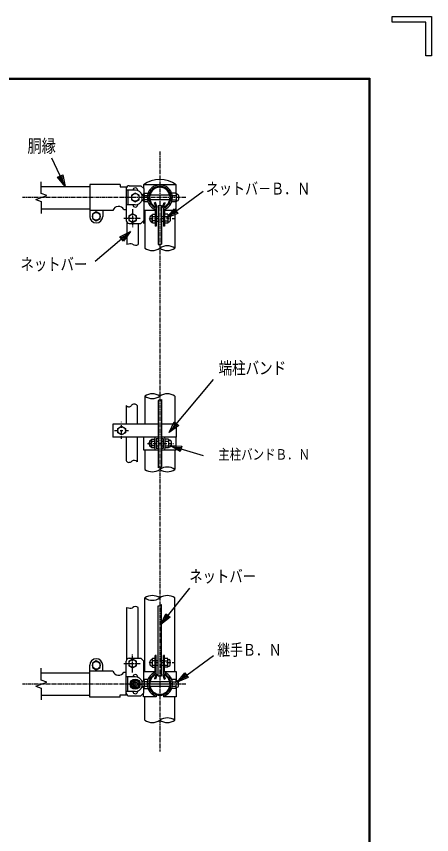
# Model space of a CAD drawing. Units: millimetres, scale not verified. Extents: x -4425 to 4425, y -3150 to 3150.
# Drawn here: x 2912 to 4425, y 169 to 3150 of the extents above; entities that cross this region are included whole.
import ezdxf
from ezdxf.enums import TextEntityAlignment as Align

# ---------------------------------------------------------------- set-up
doc = ezdxf.new("R2010")
doc.units = ezdxf.units.MM
doc.header["$LTSCALE"] = 20
for name, pattern in [('USER1', [1.01, 0.5, -0.25, 0.01, -0.25]), ('USER2', [1.125, 0.75, -0.125, 0.125, -0.125]), ('USER4', [2, 1.25, -0.25, 0.25, -0.25]), ('USER5', [0.375, 0.25, -0.125])]:
    doc.linetypes.add(name, pattern=pattern)
for name, color, linetype, lineweight in [('0-1_1', 7, 'Continuous', 25), ('0-2_0', 7, 'Continuous', 25), ('0-3_CENTLN-L', 2, 'USER2', 25), ('0-7_WAKU', 7, 'Continuous', 25)]:
    doc.layers.add(name, color=color, linetype=linetype, lineweight=lineweight)
doc.styles.add('ＭＳ ゴシック', font='')
doc.styles.get('ＭＳ ゴシック').set_extended_font_data('MS Gothic')

# ---------------------------------------------------------------- blocks, each defined once
blk = doc.blocks.new('C3')
at = {"layer": '0-1_1', "color": 4}
blk.add_line((157722.2, 110823.7), (154673.5, 109612.2), dxfattribs=at)
blk.add_lwpolyline([(156864, 110708.7), (157722.2, 110823.7), (157019.1, 110318.3)], close=True, dxfattribs=at)
blk.add_lwpolyline([(156902.8, 110611.1), (157331.9, 110668.6), (156980.3, 110415.9)], dxfattribs=at)
blk = doc.blocks.new('C1')
at = {"layer": '0-1_1', "color": 4}
blk.add_line((145241, 99399), (147344.1, 102056.1), dxfattribs=at)
blk.add_lwpolyline([(145927, 99927.3), (145241, 99399), (145597.6, 100188)], close=True, dxfattribs=at)
blk.add_lwpolyline([(145844.6, 99992.5), (145501.6, 99728.3), (145680, 100122.8)], dxfattribs=at)
blk = doc.blocks.new('C0')
at = {"layer": '0-1_1', "color": 4}
blk.add_line((137933.8, 113176.5), (136967.4, 115229), dxfattribs=at)
blk.add_lwpolyline([(137766, 114026), (137933.8, 113176.5), (137386, 113847)], close=True, dxfattribs=at)
blk.add_lwpolyline([(137671, 113981.2), (137754.9, 113556.5), (137481, 113891.8)], dxfattribs=at)
blk = doc.blocks.new('C2')
at = {"layer": '0-1_1', "color": 4}
blk.add_line((157676.5, 103912.6), (155929.2, 105743.2), dxfattribs=at)
blk.add_lwpolyline([(157248.4, 104665.2), (157676.5, 103912.6), (156944.6, 104375.3)], close=True, dxfattribs=at)
blk.add_lwpolyline([(157172.5, 104592.7), (157386.5, 104216.4), (157020.6, 104447.8)], dxfattribs=at)
blk = doc.blocks.new('C4')
at = {"layer": '0-1_1', "color": 4}
blk.add_line((114914.8, 103992.9), (118152.7, 107849.7), dxfattribs=at)
blk.add_lwpolyline([(115615.7, 104501.3), (114914.8, 103992.9), (115294.1, 104771.3)], close=True, dxfattribs=at)
blk.add_lwpolyline([(115535.3, 104568.8), (115184.8, 104314.6), (115374.5, 104703.8)], dxfattribs=at)
blk = doc.blocks.new('C15')
at = {"layer": '0-1_1', "color": 4}
blk.add_line((9928.44, 6638.88), (10068.65, 6816.03), dxfattribs=at)
blk.add_lwpolyline([(9974.17, 6674.11), (9928.44, 6638.88), (9952.22, 6691.48)], close=True, dxfattribs=at)
blk.add_lwpolyline([(9968.68, 6678.45), (9945.82, 6660.84), (9957.71, 6687.14)], dxfattribs=at)

msp = doc.modelspace()

# ---------------------------------------------------------------- linework, layer by layer
at = {"layer": '0-1_1', "color": 4}
for p, q in [((3002.84, 2504.66), (3002.84, 2547.52)), ((3022.98, 2497.34), (3002.84, 2504.66)), ((2982.7, 2482.68), (3022.98, 2497.34)), ((3002.84, 732.01), (3002.84, 774.87)), ((2982.7, 710.02), (3022.98, 724.68)), ((3022.98, 724.68), (3002.84, 732.01))]:
    msp.add_line(p, q, dxfattribs=at)
at = {"layer": '0-1_1'}
for p, q in [((3375.25, 2536.08), (3375.25, 2524.4)), ((3002.84, 2530.72), (3179.71, 2530.72)), ((3345.26, 2506.4), (3331.33, 2498.36)), ((3359.18, 2498.36), (3345.26, 2506.4)), ((3377.18, 2503.23), (3378.82, 2506.08)), ((3378.82, 2506.08), (3391.86, 2506.08)), ((3493.96, 2506.08), (3478.21, 2506.08)), ((3493.96, 2506.08), (3493.96, 2473.94)), ((3331.33, 2498.36), (3331.33, 2482.28)), ((3331.33, 2482.28), (3345.26, 2474.24)), ((3345.26, 2474.24), (3359.18, 2482.28)), ((3359.18, 2482.28), (3359.18, 2498.36)), ((3377.18, 2476.78), (3377.18, 2503.23)), ((3378.46, 2498.04), (3389.67, 2498.04)), ((3389.67, 2481.97), (3378.46, 2481.97)), ((3471.32, 2498.58), (3398.75, 2498.58)), ((3471.32, 2481.43), (3398.75, 2481.43)), ((3480.4, 2498.04), (3493.8, 2498.04)), ((3480.4, 2481.98), (3493.8, 2481.98)), ((3493.96, 2501.79), (3498.25, 2501.79)), ((3493.96, 2478.22), (3498.25, 2478.22)), ((3502.53, 2497.51), (3502.53, 2482.51)), ((3002.84, 2449.29), (3179.71, 2449.29)), ((3418.91, 2472.34), (3415.69, 2471.16)), ((3420.83, 2457.04), (3415.69, 2471.16)), ((3418.32, 2447.07), (3418.32, 2386.08)), ((3424.22, 2457.75), (3418.91, 2472.34)), ((3422.18, 2451.38), (3422.18, 2386.08)), ((3428.6, 2460.52), (3428.6, 2318.92)), ((3428.6, 2460.52), (3441.46, 2460.52)), ((3441.46, 2460.52), (3441.46, 2320.8)), ((3445.85, 2457.75), (3451.16, 2472.34)), ((3447.89, 2451.38), (3447.89, 2386.08)), ((3449.24, 2457.04), (3454.38, 2471.16)), ((3451.16, 2472.34), (3454.38, 2471.16)), ((3451.75, 2447.07), (3451.75, 2386.08)), ((3493.96, 2473.94), (3478.21, 2473.94)), ((3203.36, 2437.6), (3189.43, 2429.56)), ((3189.43, 2429.56), (3189.43, 2413.48)), ((3217.28, 2429.56), (3203.36, 2437.6)), ((3217.28, 2413.48), (3217.28, 2429.56)), ((3335.58, 2431.15), (3321.65, 2423.11)), ((3321.65, 2423.11), (3321.65, 2407.03)), ((3349.51, 2423.11), (3335.58, 2431.15)), ((3349.51, 2407.03), (3349.51, 2423.11)), ((3377.08, 2443.93), (3418.32, 2443.93)), ((3380.61, 2443.93), (3380.61, 2305.72)), ((3406.53, 2426.09), (3408.18, 2428.93)), ((3406.53, 2399.64), (3406.53, 2426.09)), ((3407.82, 2420.9), (3418.32, 2420.9)), ((3408.18, 2428.93), (3418.32, 2428.93)), ((3422.18, 2421.43), (3428.6, 2421.43)), ((3441.46, 2421.43), (3447.89, 2421.43)), ((3464.61, 2428.93), (3451.75, 2428.93)), ((3451.75, 2420.89), (3464.44, 2420.89)), ((3464.61, 2428.93), (3464.61, 2396.79)), ((3464.61, 2424.65), (3468.89, 2424.65)), ((3473.18, 2420.36), (3473.18, 2405.36)), ((3489.46, 2443.93), (3489.46, 2305.72)), ((3189.43, 2413.48), (3203.36, 2405.44)), ((3203.36, 2405.44), (3217.28, 2413.48)), ((3315.22, 2399.41), (3315.22, 2319.42)), ((3321.65, 2407.03), (3335.58, 2398.99)), ((3335.58, 2398.99), (3349.51, 2407.03)), ((3355.94, 2395.72), (3355.94, 2319.42)), ((3375.25, 2404.64), (3375.25, 2395.72)), ((3418.32, 2404.83), (3407.82, 2404.83)), ((3422.18, 2386.08), (3418.32, 2386.08)), ((3422.18, 2404.29), (3428.6, 2404.29)), ((3441.46, 2404.29), (3447.89, 2404.29)), ((3451.75, 2386.08), (3447.89, 2386.08)), ((3451.75, 2404.83), (3464.44, 2404.83)), ((3464.61, 2396.79), (3451.75, 2396.79)), ((3464.61, 2401.08), (3468.89, 2401.08)), ((3380.6, 1766.4), (3380.6, 1664.61)), ((3489.46, 1766.4), (3489.46, 1664.61)), ((3311.82, 1732.61), (3311.82, 1664.61)), ((3352.53, 1732.61), (3352.53, 1664.61)), ((3428.6, 1751.04), (3428.6, 1504.9)), ((3441.46, 1753.82), (3441.46, 1509.08)), ((3263.6, 1664.61), (3263.6, 1617.47)), ((3428.6, 1664.61), (3263.6, 1664.61)), ((3494.82, 1664.61), (3441.46, 1664.61)), ((3494.82, 1664.61), (3494.82, 1617.47)), ((3428.6, 1617.47), (3263.6, 1617.47)), ((3311.82, 1617.47), (3311.82, 1531.39)), ((3352.53, 1617.47), (3352.53, 1526.98)), ((3375.25, 1617.47), (3375.25, 1570.33)), ((3415.75, 1617.47), (3375.25, 1617.47)), ((3428.6, 1617.47), (3415.75, 1617.47)), ((3415.75, 1611.04), (3415.75, 1576.76)), ((3454.32, 1617.47), (3441.46, 1617.47)), ((3494.82, 1617.47), (3441.46, 1617.47)), ((3454.32, 1576.76), (3454.32, 1611.04)), ((3403.96, 1607.12), (3405.61, 1609.97)), ((3403.96, 1580.68), (3403.96, 1607.12)), ((3405.25, 1601.94), (3415.75, 1601.94)), ((3415.75, 1585.86), (3405.25, 1585.86)), ((3405.61, 1609.97), (3415.75, 1609.97)), ((3421.75, 1602.47), (3428.6, 1602.47)), ((3421.75, 1585.33), (3428.6, 1585.33)), ((3441.46, 1602.47), (3448.32, 1602.47)), ((3441.46, 1585.33), (3448.32, 1585.33)), ((3467.18, 1609.97), (3454.32, 1609.97)), ((3454.32, 1601.93), (3467.01, 1601.93)), ((3454.32, 1585.87), (3467.01, 1585.87)), ((3467.18, 1609.97), (3467.18, 1577.83)), ((3467.18, 1605.68), (3471.46, 1605.68)), ((3467.18, 1582.11), (3471.46, 1582.11)), ((3475.75, 1601.4), (3475.75, 1586.4)), ((3375.25, 1570.33), (3415.75, 1570.33)), ((3380.6, 1570.33), (3380.6, 1499.61)), ((3415.75, 1570.33), (3428.6, 1570.33)), ((3421.75, 1576.33), (3428.6, 1576.33)), ((3441.46, 1570.33), (3454.32, 1570.33)), ((3467.18, 1577.83), (3454.32, 1577.83)), ((3489.46, 1570.33), (3489.46, 1499.61)), ((3380.6, 763.42), (3380.6, 1031.28)), ((3489.46, 763.42), (3489.46, 1031.28)), ((3315.22, 807.95), (3315.22, 996.14)), ((3355.94, 811.64), (3355.94, 996.14)), ((3428.6, 746.84), (3428.6, 1002.93)), ((3441.46, 746.84), (3441.46, 1007.31)), ((3335.58, 808.37), (3321.65, 800.33)), ((3349.51, 800.33), (3335.58, 808.37)), ((3406.53, 807.72), (3406.53, 781.27)), ((3418.32, 760.29), (3418.32, 821.28)), ((3422.18, 821.28), (3418.32, 821.28)), ((3422.18, 755.98), (3422.18, 821.28)), ((3447.89, 755.98), (3447.89, 821.28)), ((3451.75, 821.28), (3447.89, 821.28)), ((3451.75, 760.29), (3451.75, 821.28)), ((3464.6, 810.57), (3451.75, 810.57)), ((3464.6, 778.42), (3464.6, 810.57)), ((3464.6, 806.28), (3468.89, 806.28)), ((3203.35, 801.92), (3189.43, 793.88)), ((3189.43, 793.88), (3189.43, 777.8)), ((3189.43, 777.8), (3203.35, 769.76)), ((3217.28, 793.88), (3203.35, 801.92)), ((3203.35, 769.76), (3217.28, 777.8)), ((3217.28, 777.8), (3217.28, 793.88)), ((3321.65, 800.33), (3321.65, 784.25)), ((3321.65, 784.25), (3335.58, 776.21)), ((3335.58, 776.21), (3349.51, 784.25)), ((3349.51, 784.25), (3349.51, 800.33)), ((3406.53, 781.27), (3408.18, 778.42)), ((3418.32, 802.53), (3407.82, 802.53)), ((3407.82, 786.46), (3418.32, 786.46)), ((3408.18, 778.42), (3418.32, 778.42)), ((3422.18, 803.07), (3428.6, 803.07)), ((3422.18, 785.92), (3428.6, 785.92)), ((3441.46, 803.07), (3447.89, 803.07)), ((3441.46, 785.92), (3447.89, 785.92)), ((3451.75, 802.53), (3464.44, 802.53)), ((3451.75, 786.47), (3464.44, 786.47)), ((3464.6, 778.42), (3451.75, 778.42)), ((3464.6, 782.71), (3468.89, 782.71)), ((3473.18, 787), (3473.18, 802)), ((3002.84, 758.07), (3179.71, 758.07)), ((3377.07, 763.42), (3418.32, 763.42)), ((3420.83, 750.32), (3415.69, 736.2)), ((3424.22, 749.61), (3418.91, 735.02)), ((3428.6, 746.84), (3441.46, 746.84)), ((3445.85, 749.61), (3451.16, 735.02)), ((3449.24, 750.32), (3454.38, 736.2)), ((3377.18, 730.58), (3377.18, 704.13)), ((3389.67, 725.39), (3378.46, 725.39)), ((3471.32, 725.92), (3398.75, 725.92)), ((3418.91, 735.02), (3415.69, 736.2)), ((3451.16, 735.02), (3454.38, 736.2)), ((3493.96, 733.42), (3478.21, 733.42)), ((3480.4, 725.38), (3493.8, 725.38)), ((3493.96, 701.28), (3493.96, 733.42)), ((3493.96, 729.14), (3498.25, 729.14)), ((3502.53, 709.85), (3502.53, 724.85)), ((3377.18, 704.13), (3378.82, 701.28)), ((3378.46, 709.32), (3389.67, 709.32)), ((3378.82, 701.28), (3391.86, 701.28)), ((3471.32, 708.78), (3398.75, 708.78)), ((3493.96, 701.28), (3478.21, 701.28)), ((3480.4, 709.32), (3493.8, 709.32)), ((3493.96, 705.57), (3498.25, 705.57)), ((3494.82, 705.57), (3494.82, 671.28)), ((3002.84, 676.64), (3179.71, 676.64)), ((3375.25, 671.28), (3375.25, 682.96)), ((3422.18, 671.28), (3375.25, 671.28)), ((3380.6, 585.57), (3380.6, 671.28)), ((3422.18, 678.72), (3422.18, 671.28)), ((3447.89, 678.72), (3447.89, 671.28)), ((3494.82, 671.28), (3447.89, 671.28)), ((3489.46, 585.57), (3489.46, 671.28))]:
    msp.add_line(p, q, dxfattribs=at)
at = {"layer": '0-1_1', "color": 2, "linetype": 'USER2'}
for p, q in [((3530.1, 2490.01), (2934.2, 2490.01)), ((3530.1, 717.35), (2934.2, 717.35))]:
    msp.add_line(p, q, dxfattribs=at)
at = {"layer": '0-1_1', "color": 4, "linetype": 'USER1'}
for p, q in [((3489.55, 2412.86), (3388.56, 2412.86)), ((3295.75, 1610.55), (3295.75, 1673.14)), ((3270.12, 1641.04), (3323.66, 1641.04)), ((3389.49, 1593.9), (3486.67, 1593.9)), ((3489.56, 794.5), (3388.56, 794.5)), ((3530.1, 717.35), (3342.19, 717.35))]:
    msp.add_line(p, q, dxfattribs=at)
at = {"layer": '0-1_1'}
for points in [[(3494.82, 2501.79), (3494.82, 2536.08), (3375.25, 2536.08), (3375.25, 2524.4)], [(3391.86, 2473.94), (3378.82, 2473.94), (3377.18, 2476.78)], [(3451.75, 2443.93), (3494.82, 2443.93), (3494.82, 2478.22)], [(3418.32, 2396.79), (3408.18, 2396.79), (3406.53, 2399.64)], [(3428.6, 1611.47), (3421.75, 1611.47), (3421.75, 1576.33)], [(3441.46, 1576.33), (3448.32, 1576.33), (3448.32, 1611.47), (3441.46, 1611.47)], [(3454.32, 1570.33), (3494.82, 1570.33), (3494.82, 1617.47), (3454.32, 1617.47)], [(3415.75, 1577.83), (3405.61, 1577.83), (3403.96, 1580.68)], [(3418.32, 810.57), (3408.18, 810.57), (3406.53, 807.72)], [(3451.75, 763.42), (3494.82, 763.42), (3494.82, 729.14)], [(3391.86, 733.42), (3378.82, 733.42), (3377.18, 730.58)]]:
    msp.add_lwpolyline(points, dxfattribs=at)
at = {"layer": '0-1_1', "color": 4}
for points in [[(2982.7, 2482.68), (3002.84, 2475.35), (3002.84, 2432.49)], [(2982.7, 710.02), (3002.84, 702.69), (3002.84, 659.84)]]:
    msp.add_lwpolyline(points, dxfattribs=at)
at = {"layer": '0-1_1'}
msp.add_lwpolyline([(3295.75, 1624.96), (3281.82, 1633), (3281.82, 1649.08), (3295.75, 1657.13), (3309.68, 1649.08), (3309.68, 1633)], close=True, dxfattribs=at)
for centre in [(3345.26, 2490.32), (3203.36, 2421.52), (3335.58, 2415.07), (3295.75, 1641.04), (3335.58, 792.29), (3203.35, 785.84)]:
    msp.add_circle(centre, 13.93, dxfattribs=at)
for centre, radius, start, end in [((3435.03, 2453.06), 102.31, 54.24183, 125.75825), ((3435.03, 2490.01), 46.07, 291.2717, 248.72839), ((3435.03, 2490.01), 40.71, 288.40869, 251.59216), ((3435.03, 2490.01), 37.29, 294.33505, 245.82556), ((3383.37, 2490.01), 14.76, 114.79445, 245.20555), ((3402.64, 2506.8), 25.71, 187.97958, 199.90953), ((3402.64, 2473.21), 25.71, 160.09047, 172.02042), ((3402.89, 2490.01), 25.71, 161.79012, 198.20988), ((3498.25, 2497.51), 4.29, 0, 90), ((3498.25, 2482.51), 4.29, 270, 0), ((3420.03, 2456.85), 4.29, 245.55103, 10.6546), ((3450.03, 2456.83), 4.29, 169.34531, 287.95502), ((3412.72, 2412.86), 14.76, 114.79445, 245.20555), ((3432, 2429.66), 25.71, 187.97958, 199.90953), ((3432.25, 2412.86), 25.71, 161.79012, 198.20988), ((3468.89, 2420.36), 4.29, 0, 90), ((3432, 2396.07), 25.71, 160.09047, 172.02042), ((3468.89, 2405.36), 4.29, 270, 0), ((3422.18, 1611.04), 6.43, 90, 179.99992), ((3447.89, 1611.04), 6.43, 0, 90), ((3410.15, 1593.9), 14.76, 114.79445, 245.20555), ((3429.43, 1610.69), 25.71, 187.97958, 199.90953), ((3429.43, 1577.11), 25.71, 160.09047, 172.02042), ((3429.68, 1593.9), 25.71, 161.79012, 198.20988), ((3471.46, 1601.4), 4.29, 0, 90), ((3471.46, 1586.4), 4.29, 270, 0), ((3422.18, 1576.76), 6.43, 179.99992, 270), ((3447.89, 1576.76), 6.43, 270, 0), ((3412.72, 794.5), 14.76, 114.79445, 245.20555), ((3432, 811.29), 25.71, 187.97958, 199.90953), ((3468.89, 802), 4.29, 0, 90), ((3432, 777.7), 25.71, 160.09047, 172.02042), ((3432.25, 794.5), 25.71, 161.79012, 198.20988), ((3468.89, 787), 4.29, 270, 0), ((3435.03, 717.35), 46.07, 111.27162, 253.79686), ((3435.03, 717.35), 40.71, 108.40842, 71.59131), ((3435.03, 717.35), 37.29, 114.17442, 65.66495), ((3420.03, 750.51), 4.29, 349.3454, 114.44897), ((3450.03, 750.53), 4.29, 72.04499, 190.65469), ((3435.03, 717.35), 46.07, 286.20532, 68.7283), ((3383.37, 717.35), 14.76, 114.79445, 245.20555), ((3402.64, 734.15), 25.71, 187.97958, 199.90953), ((3402.89, 717.35), 25.71, 161.79012, 198.20988), ((3498.25, 724.85), 4.29, 0, 90), ((3402.64, 700.56), 25.71, 160.09047, 172.02042), ((3498.25, 709.85), 4.29, 270, 0)]:
    msp.add_arc(centre, radius, start, end, dxfattribs=at)
at = {"layer": '0-1_1', "color": 4}
for centre, radius, start, end in [((3327.46, 2283.88), 37.58, 76.84252, 108.99897), ((3346.58, 2331.21), 15.05, 225.44725, 308.45767), ((3407.82, 2344.64), 47.49, 235.03528, 304.96435), ((3428.22, 2366.4), 47.48, 270.46069, 286.18905), ((3462.25, 2266.8), 47.49, 55.03519, 124.96428), ((3462.25, 2344.64), 47.49, 235.03604, 304.96481), ((3407.82, 1727.48), 47.49, 55.03519, 124.96473), ((3407.82, 1805.32), 47.49, 235.03528, 304.96405), ((3462.25, 1727.48), 47.49, 55.03519, 124.96396), ((3321.76, 1740.36), 12.6, 217.93228, 318.82498), ((3342.12, 1723.38), 13.92, 41.5768, 141.3814), ((3432.53, 1742.17), 9.69, 72.50359, 113.87069), ((3435.78, 1759.3), 7.89, 267.52176, 316.03711), ((3323.17, 1538.58), 13.44, 212.35681, 317.28018), ((3341.41, 1517.42), 14.66, 40.66016, 124.80574), ((3407.82, 1538.53), 47.49, 235.03528, 304.96435), ((3432.71, 1503.23), 4.43, 58.06492, 157.77608), ((3437.33, 1510.84), 4.49, 239.35608, 336.83289), ((3462.25, 1460.7), 47.49, 55.03519, 124.96428), ((3462.25, 1538.53), 47.49, 235.03604, 304.96481), ((3407.82, 992.36), 47.49, 55.03519, 124.96473), ((3407.82, 1070.2), 47.49, 235.03528, 304.96405), ((3462.25, 992.36), 47.49, 55.03519, 124.96396), ((3327.46, 1031.68), 37.58, 251.00103, 283.15748), ((3346.57, 984.35), 15.05, 51.54233, 134.55275), ((3431.53, 1015.38), 12.79, 256.76773, 320.89233), ((3407.82, 624.48), 47.49, 235.03528, 304.96435), ((3462.25, 546.65), 47.49, 55.03519, 124.96428), ((3462.25, 624.48), 47.49, 235.03604, 304.96481)]:
    msp.add_arc(centre, radius, start, end, dxfattribs=at)
at = {"layer": '0-2_0'}
for p, q in [((3291.08, 2537.62), (3179.71, 2537.62)), ((3291.08, 2537.62), (3291.08, 2529.24)), ((3291.08, 2529.24), (3312.58, 2529.24)), ((3312.58, 2529.24), (3312.58, 2446.72)), ((3345.26, 2517.2), (3312.58, 2517.2)), ((3319.03, 2517.2), (3319.03, 2463.45)), ((3303.58, 2446.72), (3312.58, 2446.72)), ((3345.26, 2463.45), (3312.58, 2463.45)), ((3264.12, 2443.02), (3179.71, 2443.02)), ((3227.01, 2443.02), (3227.01, 2421.52)), ((3179.7, 764.34), (3179.7, 785.84)), ((3227, 764.34), (3227, 785.84)), ((3179.7, 669.74), (3179.7, 764.34)), ((3264.11, 764.34), (3179.7, 764.34)), ((3303.58, 760.64), (3312.57, 760.64)), ((3312.57, 678.12), (3312.57, 760.64)), ((3345.25, 743.91), (3312.57, 743.91)), ((3319.02, 690.16), (3319.02, 743.91)), ((3345.25, 690.16), (3312.57, 690.16)), ((3291.07, 669.74), (3179.7, 669.74))]:
    msp.add_line(p, q, dxfattribs=at)
at = {"layer": '0-2_0', "color": 2}
for p, q in [((3312.58, 2522.57), (3312.58, 2406.47)), ((3323.33, 2533.32), (3366.33, 2533.32)), ((3366.33, 2533.32), (3377.08, 2522.57)), ((3377.08, 2522.57), (3377.08, 2503.36)), ((3377.08, 2476.65), (3377.08, 2406.47)), ((3323.33, 2395.72), (3366.33, 2395.72)), ((3366.33, 2395.72), (3377.08, 2406.47)), ((3323.32, 811.64), (3366.32, 811.64)), ((3366.32, 811.64), (3377.07, 800.89)), ((3312.57, 684.79), (3312.57, 800.89)), ((3377.07, 730.71), (3377.07, 800.89)), ((3377.07, 684.79), (3377.07, 704)), ((3323.32, 674.04), (3366.32, 674.04)), ((3366.32, 674.04), (3377.07, 684.79))]:
    msp.add_line(p, q, dxfattribs=at)
at = {"layer": '0-2_0', "linetype": 'USER5'}
for p, q in [((3375.25, 2532.66), (3375.25, 2524.4)), ((3375.25, 2404.64), (3375.25, 2395.72))]:
    msp.add_line(p, q, dxfattribs=at)
at = {"layer": '0-2_0', "color": 2, "linetype": 'USER4'}
msp.add_line((3345.25, 705.75), (3345.25, 728.33), dxfattribs=at)
at = {"layer": '0-2_0'}
for points in [[(3179.71, 2537.62), (3179.71, 2443.02), (3179.71, 2421.52)], [(3291.07, 669.74), (3291.07, 678.12), (3312.57, 678.12)]]:
    msp.add_lwpolyline(points, dxfattribs=at)
msp.add_lwpolyline([(3345.25, 700.91), (3359.22, 708.98), (3359.22, 725.1), (3345.25, 733.16), (3331.29, 725.1), (3331.29, 708.98)], close=True, dxfattribs=at)
for radius in [18.27, 13.96, 9.14, 9.14, 9.14, 9.14, 7.72]:
    msp.add_circle((3345.25, 717.04), radius, dxfattribs=at)
at = {"layer": '0-2_0', "color": 2}
for centre, radius, start, end in [((3323.33, 2522.57), 10.75, 90, 180), ((3345.26, 2516.12), 9.14, 356.73321, 173.24367), ((3345.26, 2464.52), 9.14, 186.75633, 3.26679), ((3323.33, 2406.47), 10.75, 180, 270), ((3323.32, 800.89), 10.75, 90, 180), ((3323.32, 684.79), 10.75, 180, 270)]:
    msp.add_arc(centre, radius, start, end, dxfattribs=at)
at = {"layer": '0-2_0'}
for centre, radius, start, end in [((3345.26, 2490.32), 26.88, 16.72742, 90), ((3345.26, 2490.32), 26.88, 270, 342.32724), ((3284.63, 2436.57), 21.5, 28.15683, 162.5424), ((3203.36, 2421.52), 23.65, 180, 0), ((3203.35, 785.84), 23.65, 0, 180), ((3284.62, 770.79), 21.5, 197.4576, 331.84317), ((3345.25, 742.84), 9.14, 356.73321, 173.24367), ((3345.25, 717.04), 26.88, 17.67208, 90), ((3345.25, 691.24), 9.14, 186.75633, 3.26679), ((3345.25, 717.04), 26.88, 270, 343.27188)]:
    msp.add_arc(centre, radius, start, end, dxfattribs=at)
at = {"layer": '0-3_CENTLN-L'}
for p, q in [((3435.03, 2658.42), (3435.03, 471.95)), ((3335.58, 2447.63), (3335.58, 2380.37)), ((3303.61, 2415.07), (3366.23, 2415.07)), ((3335.58, 759.73), (3335.58, 826.99)), ((3303.61, 792.29), (3366.23, 792.29))]:
    msp.add_line(p, q, dxfattribs=at)
at = {"layer": '0-7_WAKU'}
for p, q in [((4281.87, 3150.24), (4425.12, 3150.24)), ((4403.63, 3006.99), (4403.63, 3128.75)), ((-4047.88, 2923.24), (4198.12, 2923.24))]:
    msp.add_line(p, q, dxfattribs=at)
for points in [[(4403.63, 3128.75), (4281.87, 3128.75), (4281.87, 3150.24)], [(4425.12, 3150.24), (4425.12, 3006.99), (4403.63, 3006.99)], [(4198.12, 2923.24), (4198.12, -2922.76), (-4047.88, -2922.76)], [(4196.12, 2921.24), (4196.12, -2920.76), (-4045.88, -2920.76)], [(-4045.88, -2920.76), (-4045.88, 2921.24), (4196.12, 2921.24)]]:
    msp.add_lwpolyline(points, dxfattribs=at)
msp.add_lwpolyline([(-4049.88, 2925.24), (4200.12, 2925.24), (4200.12, -2924.76), (-4049.88, -2924.76)], close=True, dxfattribs=at)

# ---------------------------------------------------------------- block references
at = {"layer": '0-2_0'}
for name, p, xscale, yscale in [('C0', (-3806.93, -3128.11), 0.05, 0.05), ('C4', (-2277.13, -3565.92), 0.05, 0.05), ('C15', (-4007.68, -4044.9), 0.75, 0.75)]:
    msp.add_blockref(name, p, dxfattribs=dict(at, xscale=xscale, yscale=yscale))
at = {"layer": '0-2_0', "xscale": 0.05, "yscale": 0.05}
for name, p, rotation in [('C3', (9703.28, 9759.35), 194.53655), ('C1', (11428.4, 5805.41), 168.61777), ('C2', (7769.77, 9993.17), 209.5339), ('C3', (9740.86, 8067.69), 194.53655)]:
    msp.add_blockref(name, p, dxfattribs=dict(at, rotation=rotation))

# ---------------------------------------------------------------- texts
at = {"layer": '0-1_1', "color": 4, "style": 'ＭＳ ゴシック', "width": 0.8}
for s, height, p in [('胴縁', 47.36, (2952.91, 2640.17)), ('ネットバ－Ｂ．Ｎ', 43.48, (3603.1, 2487.83)), ('ネットバー', 44.57, (2927.47, 2211.45)), ('端柱バンド', 45.1, (3649.1, 1832.79)), ('主柱バンドＢ．Ｎ', 38.29, (3647.72, 1523.6)), ('ネットバー', 44.57, (3542.11, 1074.26)), ('継手Ｂ．Ｎ', 42.94, (3644.27, 807.82))]:
    msp.add_text(s, height=height, dxfattribs=at).set_placement(p, align=Align.BOTTOM_LEFT)

doc.saveas('drawing.dxf')
